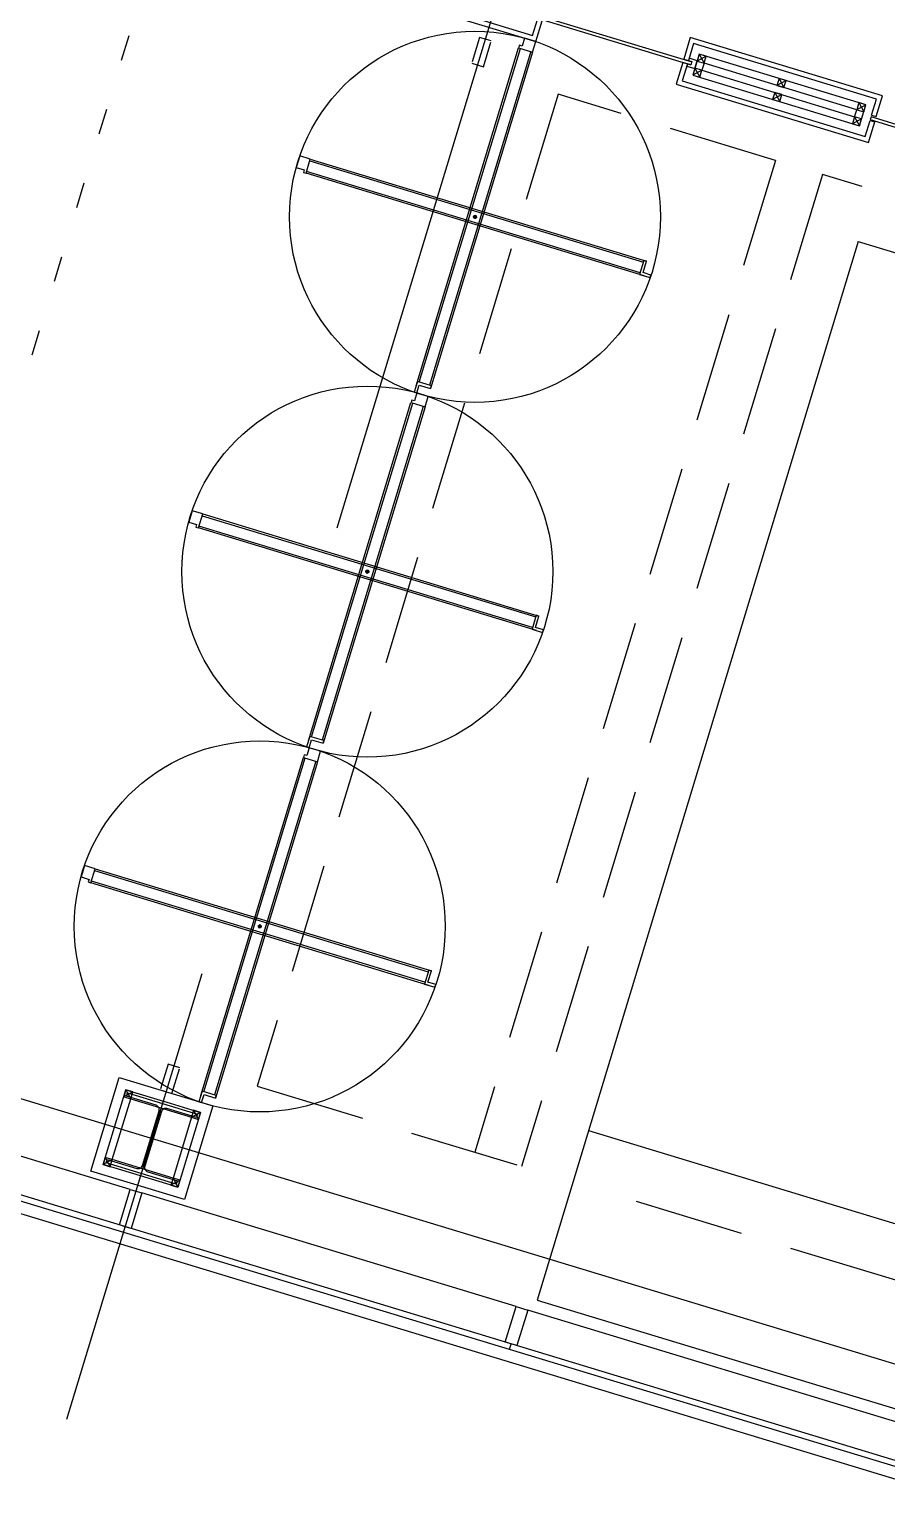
# Model space of a CAD drawing. Header units: metres. Extents: x 854089 to 1083578, y 553449 to 701949.
# Drawn here: x 914801 to 918311, y 599431 to 605394 of the extents above; entities that cross this region are included whole.
import ezdxf

# ---------------------------------------------------------------- set-up
doc = ezdxf.new("R2010")
doc.units = ezdxf.units.M
doc.header["$LTSCALE"] = 300
for name, pattern in [('CENTER', [50.8, 31.75, -6.35, 6.35, -6.35]), ('HID', [2.2, 1.5, -0.7]), ('HIDDEN', [2, 1, -1]), ('HIDDEN-1', [1.4, 0.35, -0.7, 0.35]), ('업무시설_xr-base$0$CONTINOUS', [0])]:
    doc.linetypes.add(name, pattern=pattern)
for name, color, linetype in [('A-CEN-1', 1, 'Continuous'), ('A-HAT-253', 253, 'Continuous'), ('A-HID', 8, 'HID'), ('A-WIN', 4, 'Continuous'), ('A-WIN-GLASS', 4, 'Continuous'), ('fire shutter', 2, 'Continuous'), ('INT', 117, 'Continuous'), ('KUK-C-DOOR', 1, 'Continuous'), ('KUK-DOOR', 4, 'Continuous'), ('KUK-WALL-DRYWALL', 4, 'Continuous'), ('KUK-WALL-FIN 1', 30, 'Continuous'), ('KUK-WALL-FIN2', 31, 'Continuous'), ('KUK-WINDOW', 4, 'Continuous'), ('STEL', 3, 'Continuous'), ('STL', 3, 'Continuous')]:
    doc.layers.add(name, color=color, linetype=linetype)

# ---------------------------------------------------------------- blocks, each defined once
blk = doc.blocks.new('*U13')
at = {"layer": 'STEL'}
blk.add_lwpolyline([(-23, -15, -0.414214), (-5, -33), (-5, -267, -0.414214), (-23, -285), (-150, -285), (-150, -300), (150, -300), (150, -285), (23, -285, -0.414214), (5, -267), (5, -33, -0.414214), (23, -15), (150, -15), (150, 0), (-150, 0), (-150, -15)], format="xyb", close=True, dxfattribs=at)
blk = doc.blocks.new('A$C0BA20090')
at = {"layer": 'KUK-C-DOOR', "color": 4, "ltscale": 30}
for p, q in [((-126.2, -209.4, 0), (293.4, 1173.7, 0)), ((350.8, 1156.3, 0), (-66.6, -219.7, 0))]:
    blk.add_line(p, q, dxfattribs=at)
at = {"layer": 'KUK-C-DOOR', "color": 5, "ltscale": 30}
for p, q in [((-113.6, -193.6, 0), (300.6, 1171.6, 0)), ((343.7, 1158.5, 0), (-70.6, -206.7, 0))]:
    blk.add_line(p, q, dxfattribs=at)
at = {"layer": 'KUK-C-DOOR', "color": 252, "linetype": 'HIDDEN', "ltscale": 30}
for p, q in [((107.4, 482.1, 0), (122.4, 482.9, 0)), ((114.5, 490, 0), (115.3, 475, 0))]:
    blk.add_line(p, q, dxfattribs=at)
at = {"layer": 'KUK-C-DOOR', "color": 1, "ltscale": 30}
for p, q in [((107.7, 484.7, 0), (122.1, 480.3, 0)), ((117.1, 489.7, 0), (112.7, 475.3, 0))]:
    blk.add_line(p, q, dxfattribs=at)
at = {"layer": 'KUK-C-DOOR', "color": 4, "ltscale": 30, "elevation": 0}
for points in [[(363.9, 1199.4), (317.3, 1213.5), (307.5, 1181.2), (296.7, 1184.5), (293.5, 1173.7), (350.9, 1156.3), (363.9, 1199.4), (317.3, 1213.5)], [(-63.4, -208.9), (-120.8, -191.5), (-133.9, -234.5), (-123.1, -237.8), (-113.3, -205.5), (-66.6, -219.7), (-63.4, -208.9)]]:
    blk.add_lwpolyline(points, dxfattribs=at)
at = {"layer": 'KUK-C-DOOR', "color": 252, "linetype": 'HIDDEN', "ltscale": 30}
blk.add_circle((114.9, 482.5, 0), 5.62, dxfattribs=at)
at = {"layer": 'KUK-C-DOOR', "color": 4, "ltscale": 30}
blk.add_circle((114.9, 482.5, 0), 5.62, dxfattribs=at)
at = {"layer": 'KUK-C-DOOR'}
blk.add_point((114.9, 482.5, 0), dxfattribs=at)

msp = doc.modelspace()

# ---------------------------------------------------------------- linework, layer by layer
at = {"layer": 'A-CEN-1', "linetype": 'CENTER'}
msp.add_line((911636.7, 588769.8), (920093.2, 616638.4), dxfattribs=at)
at = {"layer": 'A-CEN-1', "linetype": 'Continuous'}
msp.add_line((902624.3, 604703.2), (960450.8, 587156.2), dxfattribs=at)
at = {"layer": 'A-HAT-253'}
msp.add_line((904493.4, 603665.8, 0), (950837.6, 589603, 0), dxfattribs=at)
at = {"layer": 'A-HID'}
for p, q in [((917855.9, 604857.1, 0), (916624.7, 600799.8, 0)), ((918047.2, 604799, 0), (916816.1, 600741.7, 0)), ((944735.6, 596700.7, 0), (918047.2, 604799, 0)), ((917285, 600599.5, 0), (918969.1, 600088.4, 0))]:
    msp.add_line(p, q, dxfattribs=at)
at = {"layer": 'A-HID', "elevation": 0}
msp.add_lwpolyline([(917855.9, 604857.1), (916965.9, 605127.2), (915734.8, 601069.8), (916997.9, 600686.6)], dxfattribs=at)
at = {"layer": 'A-WIN', "color": 9}
for p, q in [((915214.8, 600647.6, 0), (908085.7, 602810.9, 0)), ((916793.7, 600168.5, 0), (915262.6, 600633.1, 0)), ((949401, 590274.1, 0), (916841.5, 600154, 0))]:
    msp.add_line(p, q, dxfattribs=at)
at = {"layer": 'A-WIN', "color": 7, "elevation": 0}
for points in [[(915187.6, 600471.9), (915194.5, 600494.9), (915170.6, 600502.2), (915214.8, 600647.6), (915262.6, 600633.1), (915218.5, 600487.6), (915194.5, 600494.9)], [(916766.5, 599992.8), (916773.5, 600015.8), (916749.5, 600023), (916793.7, 600168.5), (916841.5, 600154), (916797.4, 600008.5), (916773.5, 600015.8)]]:
    msp.add_lwpolyline(points, dxfattribs=at)
at = {"layer": 'A-WIN-GLASS'}
for p, q in [((918345.4, 599513.7, 0), (913752.2, 600907.5, 0)), ((918376.3, 599529.4, 0), (913759.2, 600930.4, 0))]:
    msp.add_line(p, q, dxfattribs=at)
at = {"layer": 'fire shutter', "color": 2, "linetype": 'HIDDEN-1'}
msp.add_line((913898.5, 601047), (915329.1, 605759.5), dxfattribs=at)
at = {"layer": 'fire shutter', "linetype": 'HIDDEN-1'}
for points in [[(916692.6, 605345.6), (916644.8, 605360.1), (916612.8, 605254.8), (916660.7, 605240.3)], [(915417.4, 601144.9), (915369.6, 601159.4), (915337.6, 601054.2), (915385.5, 601039.6)]]:
    msp.add_lwpolyline(points, close=True, dxfattribs=at)
at = {"layer": 'INT'}
for p, q in [((915949.7, 604854.7, 0), (917314.9, 604440.5, 0)), ((915951.9, 604861.9, 0), (917327.8, 604444.4, 0)), ((917317.6, 604384.8, 0), (915934.4, 604804.5, 0)), ((917301.8, 604397.4, 0), (915936.6, 604811.7, 0)), ((916618.2, 604625.6, 0), (916633.2, 604626.4, 0)), ((916618.5, 604628.1, 0), (916632.9, 604623.8, 0)), ((916623.5, 604618.8, 0), (916627.9, 604633.1, 0)), ((916626.1, 604618.5, 0), (916625.3, 604633.5, 0)), ((918193.9, 604524.6, 0), (916880, 600194.6, 0)), ((918193.9, 604524.6, 0), (944556.9, 596525, 0)), ((915509.3, 603403.4, 0), (916874.5, 602989.2, 0)), ((915511.5, 603410.6, 0), (916887.5, 602993.1, 0)), ((916877.2, 602933.5, 0), (915494.1, 603353.2, 0)), ((916861.5, 602946.1, 0), (915496.3, 603360.3, 0)), ((916421.1, 601494.8, 0), (915055.9, 601909, 0)), ((915069, 601952.1, 0), (916434.2, 601537.9, 0)), ((915071.2, 601959.3, 0), (916447.1, 601541.8, 0)), ((916436.9, 601482.2, 0), (915053.7, 601901.8, 0)), ((917090.5, 600888.4, 0), (943357.8, 592917.8, 0)), ((916880, 600194.6, 0), (943147.3, 592224, 0))]:
    msp.add_line(p, q, dxfattribs=at)
at = {"layer": 'INT', "elevation": 0}
for points in [[(915908.8, 604875), (915894.6, 604828.3), (915926.9, 604818.5), (915923.7, 604807.8), (915934.4, 604804.5), (915951.9, 604861.9), (915908.8, 604875), (915894.6, 604828.3)], [(917317.1, 604447.7), (917299.6, 604390.3), (917342.7, 604377.2), (917346, 604387.9), (917313.7, 604397.8), (917327.8, 604444.4), (917317.1, 604447.7)], [(915468.5, 603423.7), (915454.3, 603377), (915486.6, 603367.2), (915483.3, 603356.5), (915494.1, 603353.2), (915511.5, 603410.6), (915468.5, 603423.7), (915454.3, 603377)], [(916876.7, 602996.4), (916859.3, 602938.9), (916902.3, 602925.9), (916905.6, 602936.6), (916873.3, 602946.4), (916887.5, 602993.1), (916876.7, 602996.4)], [(915028.1, 601972.4), (915013.9, 601925.7), (915046.2, 601915.9), (915043, 601905.1), (915053.7, 601901.9), (915071.2, 601959.3), (915028.1, 601972.4), (915013.9, 601925.7)]]:
    msp.add_lwpolyline(points, dxfattribs=at)
at = {"layer": 'INT'}
for centre, radius in [((916625.7, 604626, 0), 758.9), ((916625.7, 604626, 0), 5.62), ((916625.7, 604626, 0), 5.62), ((916185.3, 603174.7, 0), 758.9), ((915745, 601723.3, 0), 758.9)]:
    msp.add_circle(centre, radius, dxfattribs=at)
at = {"layer": 'KUK-DOOR', "color": 252, "linetype": 'HIDDEN', "ltscale": 30}
for p, q in [((916177.9, 603174.2, 0), (916192.8, 603175.1, 0)), ((916185.8, 603167.2, 0), (916184.9, 603182.1, 0)), ((915745.4, 601715.8, 0), (915744.6, 601730.8, 0)), ((915737.5, 601722.9, 0), (915752.5, 601723.7, 0))]:
    msp.add_line(p, q, dxfattribs=at)
at = {"layer": 'KUK-DOOR', "color": 1, "ltscale": 30}
for p, q in [((916178.2, 603176.8, 0), (916192.5, 603172.5, 0)), ((916183.2, 603167.5, 0), (916187.5, 603181.8, 0)), ((915742.8, 601716.2, 0), (915747.2, 601730.5, 0)), ((915737.8, 601725.5, 0), (915752.2, 601721.2, 0))]:
    msp.add_line(p, q, dxfattribs=at)
at = {"layer": 'KUK-DOOR', "linetype": '업무시설_xr-base$0$CONTINOUS', "elevation": 0}
msp.add_lwpolyline([(918247, 605035.3), (918243.5, 605023.9), (919428.9, 604660), (919432.4, 604671.5), (918247, 605035.3)], dxfattribs=at)
at = {"layer": 'KUK-DOOR', "color": 4, "ltscale": 30, "elevation": 0}
msp.add_lwpolyline([(916436.4, 601545), (916418.9, 601487.6), (916462, 601474.5), (916465.2, 601485.3), (916433, 601495.1), (916447.1, 601541.8), (916436.4, 601545)], dxfattribs=at)
at = {"layer": 'KUK-DOOR', "color": 252, "linetype": 'HIDDEN', "ltscale": 30}
for centre in [(916185.3, 603174.7, 0), (915745, 601723.3, 0)]:
    msp.add_circle(centre, 5.62, dxfattribs=at)
at = {"layer": 'KUK-DOOR', "color": 4, "ltscale": 30}
for centre in [(916185.3, 603174.7, 0), (915745, 601723.3, 0)]:
    msp.add_circle(centre, 5.62, dxfattribs=at)
at = {"layer": 'KUK-WALL-DRYWALL', "linetype": '업무시설_xr-base$0$CONTINOUS', "elevation": 0}
msp.add_lwpolyline([(915378.7, 601000.2), (915503.1, 600962.5), (915410.1, 600656.3), (915103.9, 600749.3), (915196.9, 601055.5), (915378.7, 601000.2)], dxfattribs=at)
msp.add_lwpolyline([(915141.3, 600769.3), (915216.9, 601018), (915465.7, 600942.5), (915390.1, 600693.7)], close=True, dxfattribs=at)
at = {"layer": 'KUK-WALL-DRYWALL', "color": 1, "linetype": '업무시설_xr-base$0$CONTINOUS', "elevation": 0}
for points in [[(915196.9, 601055.5), (915188.2, 601026.7), (915216.9, 601018), (915225.6, 601046.7), (915196.9, 601055.5), (915216.9, 601018), (915225.6, 601046.7), (915188.2, 601026.7)], [(915474.4, 600971.2), (915465.7, 600942.5), (915494.4, 600933.8), (915503.1, 600962.5), (915474.4, 600971.2), (915494.4, 600933.8), (915503.1, 600962.5), (915465.7, 600942.5)], [(915112.7, 600777.9), (915104, 600749.2), (915132.7, 600740.5), (915141.4, 600769.2), (915112.7, 600777.9), (915132.7, 600740.5), (915141.4, 600769.2), (915104, 600749.2)], [(915390.2, 600693.7), (915381.5, 600665), (915410.2, 600656.3), (915418.9, 600685), (915390.2, 600693.7), (915410.2, 600656.3), (915418.9, 600685), (915381.5, 600665)]]:
    msp.add_lwpolyline(points, dxfattribs=at)
at = {"layer": 'KUK-WALL-FIN 1', "linetype": '업무시설_xr-base$0$CONTINOUS', "elevation": 0}
msp.add_lwpolyline([(915054, 600722.6), (915170.2, 601105.3), (915553, 600989.1), (915436.8, 600606.4)], close=True, dxfattribs=at)
at = {"layer": 'KUK-WALL-FIN2', "linetype": '업무시설_xr-base$0$CONTINOUS'}
for p, q in [((918242.6, 605020.6, 0), (918261.8, 605014.8, 0)), ((918249, 605041.6, 0), (918268.1, 605035.8, 0))]:
    msp.add_line(p, q, dxfattribs=at)
at = {"layer": 'KUK-WALL-FIN2', "linetype": '업무시설_xr-base$0$CONTINOUS', "elevation": 0}
for points in [[(916550, 605650.4), (916492, 605459), (916874.8, 605342.8), (916900.6, 605428)], [(916887.9, 605454.9), (916907.9, 605520.9), (916563.4, 605625.5), (916516.9, 605472.3), (916861.5, 605367.8), (916881.5, 605433.8)], [(917506.8, 605360.1), (917479.8, 605271.1), (917498.9, 605265.3)], [(918249, 605041.6), (918269, 605107.7), (917520.1, 605335.2), (917498.9, 605265.3)], [(918268.1, 605035.8), (918294, 605121), (917506.8, 605360.1)], [(917494.9, 605251.9), (917475.7, 605257.7), (917448.7, 605168.7), (918235.9, 604929.6), (918261.8, 605014.8)], [(917494.9, 605251.9), (917473.7, 605182.1), (918222.6, 604954.6), (918242.6, 605020.6)]]:
    msp.add_lwpolyline(points, dxfattribs=at)
at = {"layer": 'KUK-WALL-FIN2', "color": 6, "linetype": '업무시설_xr-base$0$CONTINOUS', "elevation": 0}
msp.add_lwpolyline([(917501.8, 605274.9), (917498.9, 605265.3), (917513.3, 605261), (917509.2, 605247.6), (917494.9, 605251.9), (917492, 605242.4), (917525.5, 605232.2), (917535.3, 605264.7), (917501.8, 605274.9)], dxfattribs=at)
at = {"layer": 'KUK-WALL-FIN2', "color": 1, "linetype": '업무시설_xr-base$0$CONTINOUS', "elevation": 0}
for points in [[(917543.5, 605291.5), (917517.3, 605205.4), (918199.3, 604998.2), (918225.4, 605084.3)], [(917563.5, 605254.1), (917554.7, 605225.4), (918179.3, 605035.6), (918188, 605064.4)]]:
    msp.add_lwpolyline(points, close=True, dxfattribs=at)
for points in [[(917543.5, 605291.5), (917534.7, 605262.8), (917563.5, 605254.1), (917572.2, 605282.8), (917543.5, 605291.5), (917563.5, 605254.1), (917572.2, 605282.8), (917534.7, 605262.8)], [(917526, 605234.1), (917517.3, 605205.4), (917546, 605196.7), (917554.7, 605225.4), (917526, 605234.1), (917546, 605196.7), (917554.7, 605225.4), (917517.3, 605205.4)], [(917870.1, 605192.3), (917861.4, 605163.6), (917890.1, 605154.9), (917898.8, 605183.6), (917870.1, 605192.3), (917890.1, 605154.9), (917898.8, 605183.6), (917861.4, 605163.6)], [(917852.6, 605134.9), (917843.9, 605106.2), (917872.6, 605097.5), (917881.4, 605126.2), (917852.6, 605134.9), (917872.6, 605097.5), (917881.4, 605126.2), (917843.9, 605106.2)], [(918196.7, 605093.1), (918188, 605064.4), (918216.7, 605055.6), (918225.4, 605084.3), (918196.7, 605093.1), (918216.7, 605055.6), (918225.4, 605084.3), (918188, 605064.4)], [(918179.3, 605035.6), (918170.5, 605006.9), (918199.3, 604998.2), (918208, 605026.9), (918179.3, 605035.6), (918199.3, 604998.2), (918208, 605026.9), (918170.5, 605006.9)]]:
    msp.add_lwpolyline(points, dxfattribs=at)
at = {"layer": 'KUK-WINDOW', "linetype": '업무시설_xr-base$0$CONTINOUS'}
for p, q in [((916868.4, 605442.9, 0), (917509.2, 605248.5, 0)), ((916871.9, 605454.4, 0), (917512.7, 605260, 0))]:
    msp.add_line(p, q, dxfattribs=at)

# ---------------------------------------------------------------- block references
at = {"layer": 'INT'}
for p in [(916510.8, 604143.5, 0), (916070.4, 602692.2, 0), (915630.1, 601240.9, 0)]:
    msp.add_blockref('A$C0BA20090', p, dxfattribs=at)
at = {"layer": 'STL', "xscale": -1, "rotation": 163.109188070769}
msp.add_blockref('*U13', (915260, 600712.3, 0), dxfattribs=at)

doc.saveas('drawing.dxf')
